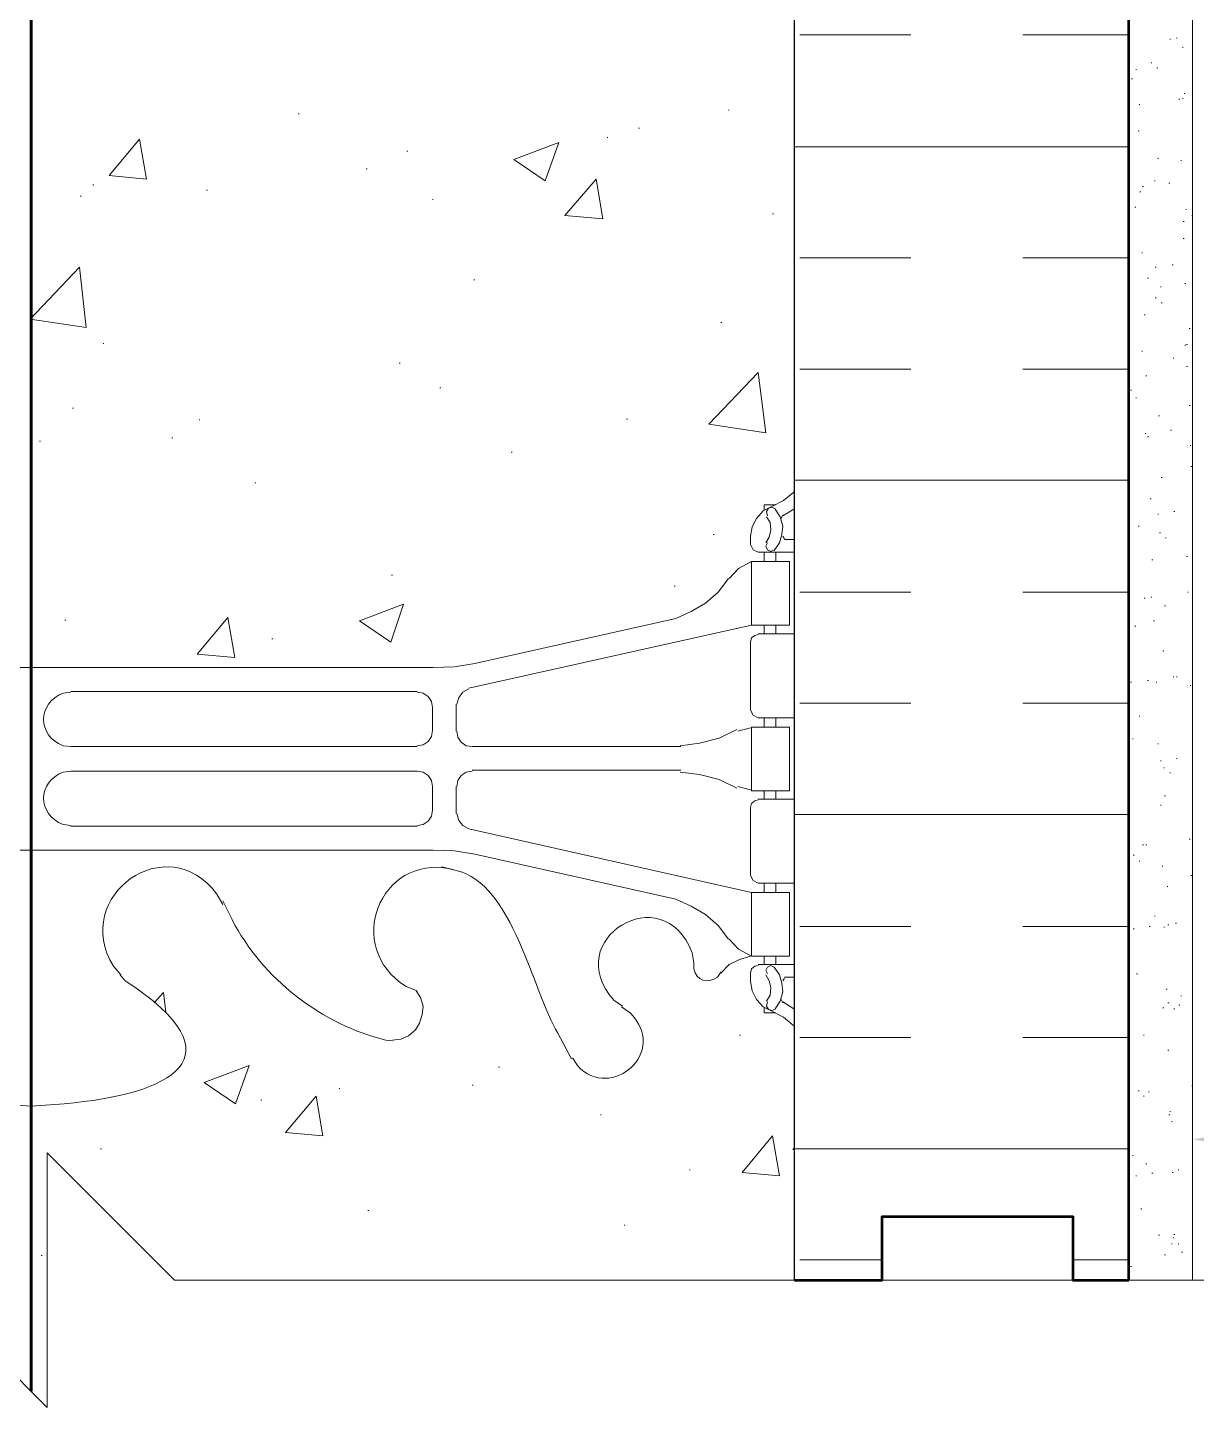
# Model space of a CAD drawing. Header units: millimetres. Extents: x 14 to 201, y 16 to 268.
# Drawn here: x 108.22 to 137.38, y 74.59 to 109.02 of the extents above; entities that cross this region are included whole.
import ezdxf

# ---------------------------------------------------------------- set-up
doc = ezdxf.new("R2010")
doc.units = ezdxf.units.MM
doc.header["$MEASUREMENT"] = 0
doc.layers.get('0').update_dxf_attribs({"linetype": 'CONTINUOUS'})

msp = doc.modelspace()

# ---------------------------------------------------------------- hatches: boundary and pattern name
at = {"true_color": 0x000007}
msp.add_hatch(color=0, dxfattribs=at).paths.add_polyline_path([(140.843, 80.666), (137.287, 81.28), (140.843, 81.873)])

# ---------------------------------------------------------------- linework, layer by layer
at = {"color": 0, "linetype": 'Continuous', "lineweight": 15, "true_color": 0x000007}
for p, q in [((137.287, 137.245), (137.287, 77.766)), ((127.063, 96.859), (127.021, 96.774)), ((127.063, 96.838), (127.339, 97.007)), ((126.259, 96.329), (126.259, 96.118)), ((127.063, 96.329), (127.106, 96.266)), ((127.36, 96.245), (127.106, 96.245)), ((127.36, 95.927), (126.45, 95.927)), ((126.598, 95.927), (126.598, 95.695)), ((126.894, 95.927), (126.894, 95.695)), ((119.232, 92.541), (126.28, 94.107)), ((119.38, 93.154), (124.396, 94.276)), ((126.598, 94.107), (126.598, 93.895)), ((126.894, 94.107), (126.894, 93.895)), ((126.259, 93.684), (126.259, 91.99)), ((127.36, 93.895), (126.45, 93.895)), ((108.31, 93.049), (98.277, 93.049)), ((108.31, 93.049), (118.343, 93.049)), ((118.343, 93.049), (111.485, 93.049)), ((109.305, 92.435), (109.114, 92.414)), ((117.941, 92.456), (109.305, 92.456)), ((118.914, 91.461), (118.914, 92.138)), ((127.36, 91.8), (126.45, 91.8)), ((126.598, 91.8), (126.598, 91.567)), ((126.894, 91.8), (126.894, 91.567)), ((126.259, 91.546), (125.942, 91.461)), ((109.114, 91.101), (109.305, 91.08)), ((117.941, 91.08), (109.305, 91.08)), ((119.317, 91.08), (124.524, 91.08)), ((109.305, 90.466), (109.114, 90.445)), ((117.941, 90.466), (109.305, 90.466)), ((119.317, 90.488), (124.524, 90.488)), ((118.322, 90.085), (118.322, 89.493)), ((118.322, 90.064), (118.322, 89.514)), ((118.914, 90.085), (118.914, 89.408)), ((125.942, 90.085), (126.259, 90.001)), ((126.598, 89.768), (126.598, 89.979)), ((126.894, 89.768), (126.894, 89.979)), ((126.259, 87.863), (126.259, 89.556)), ((127.36, 89.768), (126.45, 89.768)), ((109.114, 89.133), (109.305, 89.112)), ((117.941, 89.091), (109.305, 89.091)), ((119.232, 89.027), (126.28, 87.439)), ((108.31, 88.498), (98.277, 88.498)), ((108.31, 88.498), (118.343, 88.498)), ((118.343, 88.498), (111.485, 88.498)), ((119.38, 88.392), (124.396, 87.27)), ((118.914, 87.99), (118.554, 88.075)), ((119.062, 87.948), (118.766, 88.032)), ((127.36, 87.672), (126.45, 87.672)), ((126.598, 87.439), (126.598, 87.672)), ((126.894, 87.439), (126.894, 87.672)), ((113.093, 87.143), (112.945, 87.397)), ((113.326, 86.762), (113.093, 87.228)), ((124.841, 85.683), (124.799, 85.937)), ((126.598, 85.64), (126.598, 85.852)), ((126.894, 85.64), (126.894, 85.852)), ((110.363, 85.598), (110.553, 85.386)), ((110.532, 85.386), (110.659, 85.238)), ((124.841, 85.683), (124.841, 85.534)), ((125.434, 85.323), (125.518, 85.45)), ((126.259, 85.217), (126.259, 85.429)), ((127.36, 85.64), (126.45, 85.64)), ((117.665, 85.09), (117.941, 84.984)), ((127.106, 85.302), (127.063, 85.238)), ((127.36, 85.323), (127.106, 85.323)), ((122.851, 84.751), (123.063, 84.603)), ((127.021, 84.772), (127.063, 84.688)), ((127.339, 84.54), (127.063, 84.709)), ((123.253, 84.434), (123.042, 84.582)), ((117.327, 83.735), (117.157, 83.757)), ((121.793, 83.291), (121.454, 83.926)), ((121.814, 83.312), (121.941, 83.121)), ((109.135, 82.169), (108.31, 82.106)), ((108.712, 74.591), (105.537, 77.766)), ((111.887, 77.766), (140.462, 77.766))]:
    msp.add_line(p, q, dxfattribs=at)
at = {"color": 0, "linetype": 'Continuous', "lineweight": 25, "true_color": 0x000007}
msp.add_line((127.36, 77.766), (127.36, 134.472), dxfattribs=at)
at = {"color": 0, "linetype": 'Continuous', "lineweight": 53, "true_color": 0x000007}
msp.add_line((135.699, 77.766), (135.699, 134.472), dxfattribs=at)
at = {"color": 0, "linetype": 'Continuous', "lineweight": 60, "true_color": 0x000007}
msp.add_line((108.31, 126.958), (108.31, 74.994), dxfattribs=at)
at = {"color": 0, "linetype": 'Continuous', "lineweight": 15, "true_color": 0x656565}
for p, q in [((127.487, 108.839), (130.26, 108.839)), ((133.054, 108.839), (135.699, 108.839)), ((136.716, 108.733), (136.737, 108.733)), ((136.885, 108.754), (136.906, 108.754)), ((137.033, 108.521), (137.054, 108.521)), ((136.25, 108.14), (136.271, 108.14)), ((135.869, 107.971), (135.89, 107.971)), ((136.398, 108.013), (136.419, 108.013)), ((135.763, 107.738), (135.784, 107.738)), ((135.954, 107.103), (135.975, 107.103)), ((136.948, 107.23), (136.97, 107.23)), ((137.033, 107.251), (137.054, 107.251)), ((137.075, 107.378), (137.097, 107.378)), ((114.977, 106.87), (114.999, 106.87)), ((125.709, 106.955), (125.73, 106.955)), ((123.465, 106.511), (123.486, 106.511)), ((135.932, 106.447), (135.954, 106.447)), ((110.257, 105.325), (111.019, 106.236)), ((111.188, 105.241), (111.019, 106.236)), ((120.354, 105.728), (121.475, 106.151)), ((121.137, 105.198), (121.475, 106.151)), ((122.682, 106.278), (122.703, 106.278)), ((127.36, 106.045), (135.699, 106.045)), ((117.687, 105.939), (117.708, 105.939)), ((120.354, 105.728), (121.137, 105.198)), ((136.419, 105.749), (136.44, 105.749)), ((136.991, 105.706), (137.012, 105.706)), ((116.671, 105.495), (116.692, 105.495)), ((109.855, 105.092), (109.876, 105.092)), ((110.257, 105.325), (111.188, 105.241)), ((121.624, 104.33), (122.407, 105.241)), ((122.576, 104.246), (122.407, 105.241)), ((136.038, 105.05), (136.059, 105.05)), ((136.335, 105.198), (136.356, 105.198)), ((136.694, 105.135), (136.716, 105.135)), ((109.537, 104.817), (109.559, 104.817)), ((112.691, 104.966), (112.713, 104.966)), ((118.322, 104.733), (118.343, 104.733)), ((135.975, 104.923), (135.996, 104.923)), ((121.624, 104.33), (122.576, 104.246)), ((126.81, 104.373), (126.831, 104.373)), ((135.848, 104.542), (135.869, 104.542)), ((137.118, 104.479), (137.139, 104.479)), ((137.266, 104.33), (137.287, 104.33)), ((137.054, 104.182), (137.075, 104.182)), ((137.054, 103.759), (137.075, 103.759)), ((136.017, 103.399), (136.038, 103.399)), ((108.289, 101.748), (109.516, 103.039)), ((109.686, 101.537), (109.516, 103.039)), ((127.487, 103.272), (130.26, 103.272)), ((133.054, 103.272), (135.699, 103.272)), ((136.356, 103.039), (136.377, 103.039)), ((136.779, 103.103), (136.8, 103.103)), ((119.359, 102.722), (119.38, 102.722)), ((136.165, 102.764), (136.186, 102.764)), ((137.097, 102.637), (137.118, 102.637)), ((136.356, 102.277), (136.377, 102.277)), ((136.483, 102.552), (136.504, 102.552)), ((136.504, 102.15), (136.525, 102.15)), ((108.289, 101.748), (109.686, 101.537)), ((125.518, 101.664), (125.54, 101.664)), ((136.081, 101.854), (136.102, 101.854)), ((137.202, 101.515), (137.224, 101.515)), ((110.109, 101.134), (110.13, 101.134)), ((136.017, 100.944), (136.038, 100.944)), ((137.097, 101.092), (137.118, 101.092)), ((137.139, 101.113), (137.16, 101.113)), ((117.496, 100.648), (117.517, 100.648)), ((136.8, 100.774), (136.821, 100.774)), ((137.139, 100.563), (137.16, 100.563)), ((125.222, 99.124), (126.45, 100.415)), ((126.64, 98.912), (126.45, 100.415)), ((127.487, 100.499), (130.26, 100.499)), ((133.054, 100.499), (135.699, 100.499)), ((136.123, 100.33), (136.144, 100.33)), ((118.512, 100.034), (118.533, 100.034)), ((135.742, 99.97), (135.763, 99.97)), ((109.347, 99.526), (109.368, 99.526)), ((135.869, 99.78), (135.89, 99.78)), ((137.202, 99.589), (137.224, 99.589)), ((112.501, 99.229), (112.522, 99.229)), ((123.169, 99.251), (123.19, 99.251)), ((136.44, 99.335), (136.462, 99.335)), ((125.222, 99.124), (126.64, 98.912)), ((136.102, 98.891), (136.123, 98.891)), ((136.737, 98.975), (136.758, 98.975)), ((108.521, 98.7), (108.543, 98.7)), ((111.824, 98.785), (111.845, 98.785)), ((136.165, 98.806), (136.186, 98.806)), ((137.224, 98.594), (137.245, 98.594)), ((120.29, 98.425), (120.311, 98.425)), ((136.504, 97.79), (136.525, 97.79)), ((137.245, 98.065), (137.266, 98.065)), ((113.898, 97.663), (113.919, 97.663)), ((127.36, 97.726), (135.699, 97.726)), ((136.229, 97.261), (136.25, 97.261)), ((136.419, 96.88), (136.44, 96.88)), ((136.821, 96.943), (136.843, 96.943)), ((135.932, 96.583), (135.954, 96.583)), ((136.462, 96.414), (136.483, 96.414)), ((125.328, 96.372), (125.349, 96.372)), ((136.61, 96.287), (136.631, 96.287)), ((136.271, 95.737), (136.292, 95.737)), ((137.139, 95.821), (137.16, 95.821)), ((117.306, 95.356), (117.327, 95.356)), ((124.354, 95.081), (124.375, 95.081)), ((127.487, 94.932), (130.26, 94.932)), ((133.054, 94.932), (135.699, 94.932)), ((136.081, 94.784), (136.102, 94.784)), ((136.25, 94.805), (136.271, 94.805)), ((137.16, 94.932), (137.181, 94.932)), ((116.501, 94.213), (117.602, 94.636)), ((117.284, 93.684), (117.602, 94.636)), ((136.589, 94.594), (136.61, 94.594)), ((109.157, 94.234), (109.178, 94.234)), ((112.458, 93.387), (113.22, 94.298)), ((113.39, 93.303), (113.22, 94.298)), ((116.501, 94.213), (117.284, 93.684)), ((135.699, 94.234), (135.721, 94.234)), ((135.848, 94.086), (135.869, 94.086)), ((136.313, 94.213), (136.335, 94.213)), ((114.321, 93.768), (114.342, 93.768)), ((112.458, 93.387), (113.39, 93.303)), ((136.546, 93.472), (136.567, 93.472)), ((135.742, 92.689), (135.763, 92.689)), ((136.165, 92.731), (136.186, 92.731)), ((136.377, 92.689), (136.398, 92.689)), ((136.8, 92.816), (136.821, 92.816)), ((136.885, 92.816), (136.906, 92.816)), ((137.224, 92.604), (137.245, 92.604)), ((127.487, 92.16), (130.26, 92.16)), ((133.054, 92.16), (135.699, 92.16)), ((135.954, 91.842), (135.975, 91.842)), ((135.784, 91.271), (135.805, 91.271)), ((136.419, 91.144), (136.44, 91.144)), ((136.483, 90.72), (136.504, 90.72)), ((136.567, 90.551), (136.589, 90.551)), ((136.885, 90.784), (136.906, 90.784)), ((136.716, 90.424), (136.737, 90.424)), ((136.483, 89.62), (136.504, 89.62)), ((136.589, 89.852), (136.61, 89.852)), ((127.36, 89.387), (135.699, 89.387)), ((135.699, 88.836), (135.721, 88.836)), ((136.038, 88.625), (136.059, 88.625)), ((136.123, 88.625), (136.144, 88.625)), ((137.202, 88.773), (137.224, 88.773)), ((135.805, 88.371), (135.827, 88.371)), ((135.954, 88.223), (135.975, 88.223)), ((136.525, 88.096), (136.546, 88.096)), ((137.245, 87.863), (137.266, 87.863)), ((136.652, 87.588), (136.673, 87.588)), ((136.335, 86.847), (136.356, 86.847)), ((127.487, 86.593), (130.26, 86.593)), ((133.054, 86.593), (135.699, 86.593)), ((135.805, 86.529), (135.827, 86.529)), ((136.208, 86.593), (136.229, 86.593)), ((136.567, 86.572), (136.589, 86.572)), ((136.673, 86.635), (136.694, 86.635)), ((136.864, 86.677), (136.885, 86.677)), ((135.89, 85.407), (135.911, 85.407)), ((111.379, 84.688), (111.612, 84.942)), ((111.675, 84.455), (111.612, 84.942)), ((136.631, 85.026), (136.652, 85.026)), ((136.991, 84.857), (137.012, 84.857)), ((136.546, 84.561), (136.567, 84.561)), ((136.673, 84.688), (136.694, 84.688)), ((136.821, 84.54), (136.843, 84.54)), ((136.948, 84.624), (136.97, 84.624)), ((125.984, 83.883), (126.005, 83.883)), ((127.487, 83.82), (130.26, 83.82)), ((133.054, 83.82), (135.699, 83.82)), ((136.059, 83.883), (136.081, 83.883)), ((136.673, 83.502), (136.694, 83.502)), ((113.411, 82.169), (113.75, 83.121)), ((119.973, 83.079), (119.994, 83.079)), ((119.317, 82.635), (119.338, 82.635)), ((114.66, 81.449), (115.422, 82.359)), ((115.591, 81.365), (115.422, 82.359)), ((115.993, 82.55), (116.015, 82.55)), ((135.932, 82.486), (135.954, 82.486)), ((136.059, 82.359), (136.081, 82.359)), ((136.186, 82.465), (136.208, 82.465)), ((137.266, 82.613), (137.287, 82.613)), ((114.046, 82.254), (114.067, 82.254)), ((136.716, 81.978), (136.737, 81.978)), ((122.513, 81.894), (122.534, 81.894)), ((136.694, 81.894), (136.716, 81.894)), ((136.758, 81.724), (136.779, 81.724)), ((114.66, 81.449), (115.591, 81.365)), ((126.048, 80.454), (126.81, 81.365)), ((126.979, 80.37), (126.81, 81.365)), ((110.046, 81.047), (110.067, 81.047)), ((127.318, 81.026), (127.36, 81.068)), ((127.318, 81.026), (127.36, 81.026)), ((127.36, 81.047), (135.699, 81.047)), ((135.784, 80.878), (135.805, 80.878)), ((136.123, 80.666), (136.144, 80.666)), ((124.735, 80.518), (124.756, 80.518)), ((126.048, 80.454), (126.979, 80.37)), ((135.869, 80.37), (135.89, 80.37)), ((136.271, 80.433), (136.292, 80.433)), ((136.779, 80.454), (136.8, 80.454)), ((136.927, 80.518), (136.948, 80.518)), ((135.699, 79.629), (135.721, 79.629)), ((135.996, 79.544), (136.017, 79.544)), ((116.713, 79.502), (116.734, 79.502)), ((123.105, 79.142), (123.127, 79.142)), ((136.44, 78.888), (136.462, 78.888)), ((136.821, 78.909), (136.843, 78.909)), ((136.758, 78.676), (136.779, 78.676)), ((136.8, 78.825), (136.821, 78.825)), ((136.927, 78.676), (136.948, 78.676)), ((108.564, 78.38), (108.585, 78.38)), ((127.487, 78.274), (129.54, 78.274)), ((134.302, 78.274), (135.699, 78.274)), ((136.589, 78.401), (136.61, 78.401)), ((137.012, 78.465), (137.033, 78.465)), ((135.742, 78.105), (135.763, 78.105))]:
    msp.add_line(p, q, dxfattribs=at)
at = {"color": 0, "linetype": 'Continuous', "lineweight": 15, "true_color": 0x000007}
for points in [[(126.788, 97.07), (127.085, 97.219), (127.339, 97.43)], [(126.894, 97.113), (126.598, 97.113), (126.598, 96.986)], [(126.788, 97.07), (126.577, 96.965), (126.407, 96.774), (126.301, 96.562), (126.259, 96.329)], [(126.64, 96.16), (126.725, 96.308), (126.767, 96.478), (126.746, 96.668), (126.661, 96.816)], [(126.894, 97.007), (126.788, 97.049), (126.704, 97.028), (126.661, 96.943), (126.682, 96.838)], [(126.852, 95.97), (126.979, 96.16), (127.042, 96.372), (127.063, 96.583), (127, 96.816), (126.873, 97.007)], [(126.259, 96.118), (126.323, 95.991), (126.45, 95.927)], [(126.682, 96.16), (126.64, 96.076), (126.682, 95.991), (126.767, 95.949), (126.852, 95.991)], [(126.28, 95.695), (125.963, 95.525), (125.73, 95.271)], [(124.396, 94.276), (124.777, 94.446), (125.137, 94.657), (125.455, 94.932), (125.709, 95.271)], [(126.45, 93.874), (126.365, 93.853), (126.28, 93.79), (126.259, 93.684)], [(118.343, 93.049), (118.872, 93.07), (119.38, 93.154)], [(118.322, 92.054), (118.3, 92.202), (118.216, 92.329), (118.089, 92.414), (117.941, 92.435)], [(119.232, 92.52), (119.084, 92.435), (118.978, 92.308), (118.936, 92.138)], [(118.322, 92.033), (118.322, 91.482), (118.322, 92.054)], [(126.259, 91.99), (126.323, 91.863), (126.45, 91.8)], [(117.941, 91.101), (118.089, 91.122), (118.216, 91.207), (118.3, 91.334), (118.322, 91.482)], [(118.936, 91.461), (118.957, 91.313), (119.041, 91.186), (119.168, 91.101), (119.317, 91.08)], [(124.502, 91.101), (124.989, 91.165), (125.476, 91.292), (125.92, 91.504)], [(126.28, 90.784), (126.28, 91.567), (127.233, 91.567), (127.233, 90.784)], [(126.28, 90.784), (126.28, 89.979), (127.233, 89.979), (127.233, 90.784)], [(118.322, 90.085), (118.3, 90.234), (118.216, 90.361), (118.089, 90.445), (117.941, 90.466)], [(119.317, 90.466), (119.168, 90.445), (119.041, 90.361), (118.957, 90.234), (118.936, 90.085)], [(125.92, 90.043), (125.476, 90.255), (124.989, 90.382), (124.502, 90.445)], [(126.45, 89.747), (126.365, 89.725), (126.28, 89.662), (126.259, 89.556)], [(117.941, 89.112), (118.089, 89.133), (118.216, 89.218), (118.3, 89.345), (118.322, 89.493)], [(118.936, 89.408), (118.978, 89.239), (119.084, 89.112), (119.232, 89.027)], [(119.38, 88.392), (118.872, 88.477), (118.343, 88.498)], [(126.259, 87.863), (126.323, 87.736), (126.45, 87.672)], [(125.709, 86.275), (125.455, 86.614), (125.137, 86.889), (124.777, 87.101), (124.396, 87.27)], [(125.73, 86.275), (125.963, 86.021), (126.28, 85.852)], [(126.259, 85.852), (125.984, 85.767), (125.73, 85.64), (125.518, 85.429)], [(126.45, 85.619), (126.365, 85.598), (126.28, 85.534), (126.259, 85.429)], [(126.852, 85.577), (126.767, 85.619), (126.682, 85.577), (126.64, 85.492), (126.682, 85.407)], [(126.661, 84.73), (126.746, 84.878), (126.767, 85.069), (126.725, 85.238), (126.64, 85.386)], [(126.873, 84.54), (127, 84.73), (127.063, 84.963), (127.042, 85.175), (126.979, 85.386), (126.852, 85.577)], [(126.259, 85.217), (126.301, 84.984), (126.407, 84.772), (126.577, 84.582), (126.788, 84.476)], [(117.327, 83.757), (117.538, 83.778), (117.729, 83.862), (117.898, 84.011), (118.004, 84.18), (118.068, 84.392), (118.089, 84.603), (118.025, 84.815), (117.919, 84.984)], [(126.682, 84.709), (126.661, 84.603), (126.704, 84.518), (126.788, 84.497), (126.894, 84.54)], [(126.894, 84.434), (126.598, 84.434), (126.598, 84.561)], [(127.339, 84.116), (127.085, 84.328), (126.788, 84.476)], [(104.479, 83.672), (104.457, 83.439), (104.5, 83.249), (104.606, 83.058), (104.733, 82.91), (104.923, 82.783), (105.346, 82.613), (105.791, 82.465), (106.214, 82.359), (106.638, 82.275), (107.484, 82.169), (108.31, 82.106)], [(108.712, 74.591), (108.712, 80.941), (111.887, 77.766)]]:
    msp.add_lwpolyline(points, dxfattribs=at)
for points in [[(127.233, 94.107), (126.28, 94.107), (126.28, 95.695), (127.233, 95.695)], [(127.233, 87.439), (126.28, 87.439), (126.28, 85.852), (127.233, 85.852)]]:
    msp.add_lwpolyline(points, close=True, dxfattribs=at)
at = {"color": 0, "linetype": 'Continuous', "lineweight": 15, "true_color": 0x656565}
msp.add_lwpolyline([(113.75, 83.121), (112.628, 82.698), (113.411, 82.169)], dxfattribs=at)
at = {"color": 0, "linetype": 'Continuous', "lineweight": 53, "true_color": 0x000007}
msp.add_lwpolyline([(127.36, 77.766), (129.54, 77.766), (129.54, 79.354), (134.302, 79.354), (134.302, 77.766), (135.699, 77.766)], dxfattribs=at)
at = {"color": 0, "linetype": 'Continuous', "lineweight": 15, "true_color": 0x000007}
for points in [[(109.114, 92.414), (108.46, 92.165), (108.46, 91.35), (109.114, 91.101)], [(109.114, 90.445), (108.46, 90.197), (108.46, 89.381), (109.114, 89.133)], [(112.945, 87.397), (111.71, 89.068), (109.302, 87.358), (110.363, 85.598)], [(118.766, 88.032), (117.013, 88.379), (116.098, 86.086), (117.665, 85.09)], [(121.454, 83.926), (120.812, 84.986), (120.332, 87.664), (118.914, 87.99)], [(124.799, 85.937), (124.086, 87.843), (121.488, 86.262), (122.851, 84.751)], [(117.157, 83.757), (115.571, 84.136), (114.071, 85.3), (113.326, 86.762)], [(124.841, 85.534), (124.919, 85.229), (125.184, 85.159), (125.434, 85.323)], [(110.659, 85.238), (113.601, 83.314), (111.808, 82.403), (109.135, 82.169)], [(121.941, 83.121), (122.773, 82.202), (124.237, 83.466), (123.253, 84.434)]]:
    msp.add_open_spline(points, degree=3, dxfattribs=at)

doc.saveas('drawing.dxf')
